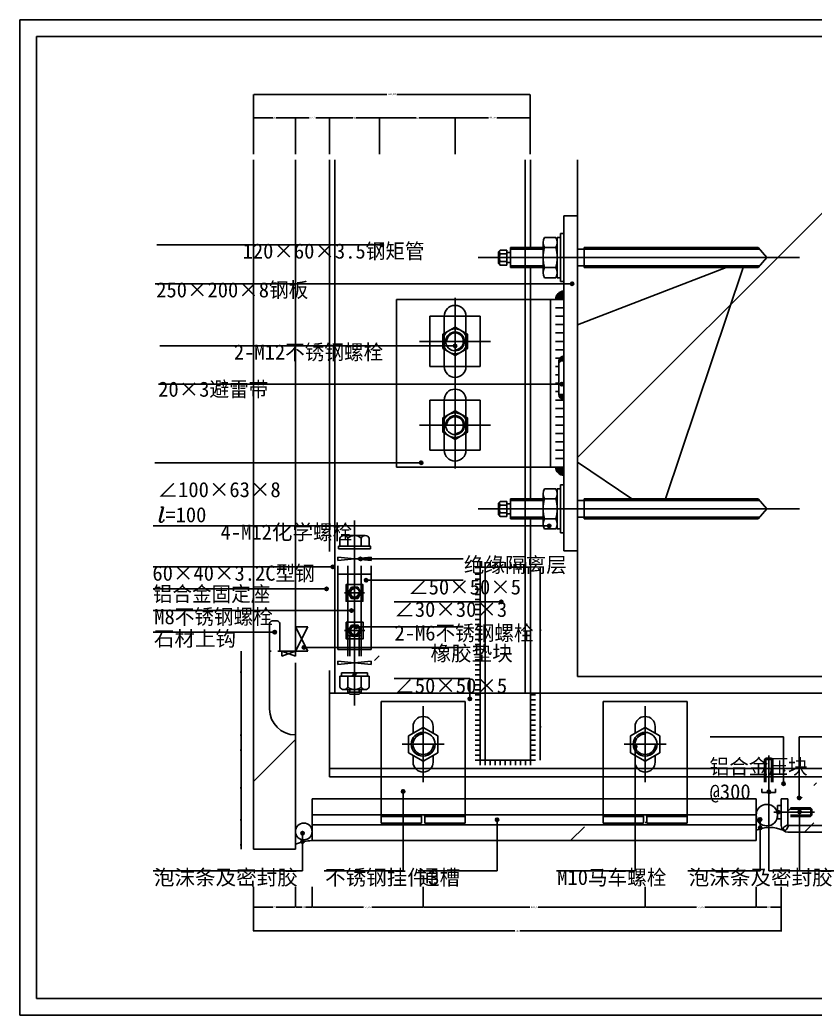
# Model space of a CAD drawing. Header units: metres. Extents: x 0 to 840, y 0 to 594.
# Drawn here: x 0 to 475, y 0 to 594 of the extents above; entities that cross this region are included whole.
import ezdxf

# ---------------------------------------------------------------- set-up
doc = ezdxf.new("R2010")
doc.units = ezdxf.units.M
for name, color, linetype in [('ASHADE', 1, 'Continuous'), ('图层1', 8, 'Continuous'), ('图框', 5, 'Continuous'), ('外形', 3, 'Continuous'), ('文字标注1', 4, 'Continuous'), ('轴线', 6, 'Continuous')]:
    doc.layers.add(name, color=color, linetype=linetype)
doc.dimstyles.get("Standard").update_dxf_attribs({"dimtxt": 2.5, "dimasz": 2.5, "dimexe": 1.25, "dimexo": 0.625, "dimtad": 1, "dimcen": 2.5, "dimazin": 3, "dimtfac": 1, "dimtmove": 0, "dimatfit": 3})

# ---------------------------------------------------------------- blocks, each defined once
blk = doc.blocks.new('_CLOSEDFILLED')
at = {"color": 0, "linetype": 'BYBLOCK'}
blk.add_solid([(-1, 0.2), (0, 0), (-1, -0.2)], dxfattribs=at)
blk = doc.blocks.new('*D7')
for p, q in [((279.67, 535.55), (259.48, 535.55)), ((259.73, 513.92), (259.73, 535.55)), ((304.86, 535.55), (284.67, 535.55)), ((304.61, 513.92), (304.61, 535.55))]:
    blk.add_line(p, q)
at = {"layer": 'Defpoints'}
for p in [(304.61, 535.55), (259.73, 513.92), (304.61, 513.92)]:
    blk.add_point(p, dxfattribs=at)
at = {"xscale": 0.25, "yscale": 0.25}
blk.add_blockref('_CLOSEDFILLED', (259.73, 535.55), dxfattribs=at)
at = {"xscale": 0.25, "yscale": 0.25, "rotation": 180}
blk.add_blockref('_CLOSEDFILLED', (304.61, 535.55), dxfattribs=at)
at = {"insert": (282.17, 535.55), "char_height": 1, "attachment_point": 5}
blk.add_mtext('44,88', dxfattribs=at)
blk = doc.blocks.new('*D8')
for p, q in [((139.43, 513.92), (139.43, 549.55)), ((139.68, 549.55), (219.02, 549.55)), ((225.02, 549.55), (304.36, 549.55)), ((304.61, 513.92), (304.61, 549.55))]:
    blk.add_line(p, q)
at = {"layer": 'Defpoints'}
for p in [(139.43, 549.55), (139.43, 513.92), (304.61, 513.92)]:
    blk.add_point(p, dxfattribs=at)
at = {"xscale": 0.25, "yscale": 0.25, "rotation": 180}
blk.add_blockref('_CLOSEDFILLED', (139.43, 549.55), dxfattribs=at)
at = {"xscale": 0.25, "yscale": 0.25}
blk.add_blockref('_CLOSEDFILLED', (304.61, 549.55), dxfattribs=at)
at = {"insert": (222.02, 549.55), "char_height": 1, "attachment_point": 5}
blk.add_mtext('165,18', dxfattribs=at)
blk = doc.blocks.new('*D9')
for p, q in [((150.93, 535.55), (139.18, 535.55)), ((139.43, 513.92), (139.43, 535.55)), ((164.68, 535.55), (152.93, 535.55)), ((164.43, 513.92), (164.43, 535.55))]:
    blk.add_line(p, q)
at = {"layer": 'Defpoints'}
for p in [(164.43, 535.55), (139.43, 513.92), (164.43, 513.92)]:
    blk.add_point(p, dxfattribs=at)
at = {"xscale": 0.25, "yscale": 0.25}
blk.add_blockref('_CLOSEDFILLED', (139.43, 535.55), dxfattribs=at)
at = {"xscale": 0.25, "yscale": 0.25, "rotation": 180}
blk.add_blockref('_CLOSEDFILLED', (164.43, 535.55), dxfattribs=at)
at = {"insert": (151.93, 535.55), "char_height": 1, "attachment_point": 5}
blk.add_mtext('25', dxfattribs=at)
blk = doc.blocks.new('*D10')
for p, q in [((198.73, 535.55), (184.48, 535.55)), ((184.73, 513.92), (184.73, 535.55)), ((214.98, 535.55), (200.73, 535.55)), ((214.73, 513.92), (214.73, 535.55))]:
    blk.add_line(p, q)
at = {"layer": 'Defpoints'}
for p in [(214.73, 535.55), (184.73, 513.92), (214.73, 513.92)]:
    blk.add_point(p, dxfattribs=at)
at = {"xscale": 0.25, "yscale": 0.25}
blk.add_blockref('_CLOSEDFILLED', (184.73, 535.55), dxfattribs=at)
at = {"xscale": 0.25, "yscale": 0.25, "rotation": 180}
blk.add_blockref('_CLOSEDFILLED', (214.73, 535.55), dxfattribs=at)
at = {"insert": (199.73, 535.55), "char_height": 1, "attachment_point": 5}
blk.add_mtext('30', dxfattribs=at)
blk = doc.blocks.new('*D11')
for p, q in [((172.58, 535.55), (164.18, 535.55)), ((164.43, 513.92), (164.43, 535.55)), ((184.98, 535.55), (176.58, 535.55)), ((184.73, 513.92), (184.73, 535.55))]:
    blk.add_line(p, q)
at = {"layer": 'Defpoints'}
for p in [(184.73, 535.55), (164.43, 513.92), (184.73, 513.92)]:
    blk.add_point(p, dxfattribs=at)
at = {"xscale": 0.25, "yscale": 0.25}
blk.add_blockref('_CLOSEDFILLED', (164.43, 535.55), dxfattribs=at)
at = {"xscale": 0.25, "yscale": 0.25, "rotation": 180}
blk.add_blockref('_CLOSEDFILLED', (184.73, 535.55), dxfattribs=at)
at = {"insert": (174.58, 535.55), "char_height": 1, "attachment_point": 5}
blk.add_mtext('20,3', dxfattribs=at)
blk = doc.blocks.new('*D12')
for p, q in [((236.23, 535.55), (214.48, 535.55)), ((214.73, 513.92), (214.73, 535.55)), ((259.98, 535.55), (238.23, 535.55)), ((259.73, 513.92), (259.73, 535.55))]:
    blk.add_line(p, q)
at = {"layer": 'Defpoints'}
for p in [(259.73, 535.55), (214.73, 513.92), (259.73, 513.92)]:
    blk.add_point(p, dxfattribs=at)
at = {"xscale": 0.25, "yscale": 0.25}
blk.add_blockref('_CLOSEDFILLED', (214.73, 535.55), dxfattribs=at)
at = {"xscale": 0.25, "yscale": 0.25, "rotation": 180}
blk.add_blockref('_CLOSEDFILLED', (259.73, 535.55), dxfattribs=at)
at = {"insert": (237.23, 535.55), "char_height": 1, "attachment_point": 5}
blk.add_mtext('45', dxfattribs=at)
blk = doc.blocks.new('*D18')
for p, q in [((131.97, 217.25), (131.97, 204.69)), ((131.72, 204.69), (131.47, 204.69)), ((131.97, 192.13), (131.97, 204.69)), ((131.97, 204.69), (131.97, 204.69)), ((132.22, 204.69), (132.47, 204.69))]:
    blk.add_line(p, q)
at = {"layer": 'Defpoints'}
for p in [(131.97, 217.25), (131.97, 204.69), (131.97, 192.13)]:
    blk.add_point(p, dxfattribs=at)
at = {"xscale": 0.25, "yscale": 0.25}
blk.add_blockref('_CLOSEDFILLED', (131.97, 204.69), dxfattribs=at)
at = {"xscale": 0.25, "yscale": 0.25, "rotation": 180}
blk.add_blockref('_CLOSEDFILLED', (131.97, 204.69), dxfattribs=at)
at = {"insert": (131.97, 205.815), "char_height": 1, "attachment_point": 5}
blk.add_mtext('0', dxfattribs=at)
blk = doc.blocks.new('*D19')
for p, q in [((131.97, 192.13), (131.97, 167.13)), ((131.72, 167.13), (131.47, 167.13)), ((131.97, 142.13), (131.97, 167.13)), ((131.97, 167.13), (131.97, 167.13)), ((132.22, 167.13), (132.47, 167.13))]:
    blk.add_line(p, q)
at = {"layer": 'Defpoints'}
for p in [(131.97, 192.13), (131.97, 167.13), (131.97, 142.13)]:
    blk.add_point(p, dxfattribs=at)
at = {"xscale": 0.25, "yscale": 0.25}
blk.add_blockref('_CLOSEDFILLED', (131.97, 167.13), dxfattribs=at)
at = {"xscale": 0.25, "yscale": 0.25, "rotation": 180}
blk.add_blockref('_CLOSEDFILLED', (131.97, 167.13), dxfattribs=at)
at = {"insert": (131.97, 168.255), "char_height": 1, "attachment_point": 5}
blk.add_mtext('0', dxfattribs=at)
blk = doc.blocks.new('*D20')
for p, q in [((131.97, 142.13), (131.97, 135.63)), ((131.72, 135.63), (131.47, 135.63)), ((131.97, 129.13), (131.97, 135.63)), ((131.97, 135.63), (131.97, 135.63)), ((132.22, 135.63), (132.47, 135.63))]:
    blk.add_line(p, q)
at = {"layer": 'Defpoints'}
for p in [(131.97, 142.13), (131.97, 135.63), (131.97, 129.13)]:
    blk.add_point(p, dxfattribs=at)
at = {"xscale": 0.25, "yscale": 0.25}
blk.add_blockref('_CLOSEDFILLED', (131.97, 135.63), dxfattribs=at)
at = {"xscale": 0.25, "yscale": 0.25, "rotation": 180}
blk.add_blockref('_CLOSEDFILLED', (131.97, 135.63), dxfattribs=at)
at = {"insert": (131.97, 136.755), "char_height": 1, "attachment_point": 5}
blk.add_mtext('0', dxfattribs=at)
blk = doc.blocks.new('*D21')
for p, q in [((131.97, 129.13), (131.97, 116.63)), ((131.72, 116.63), (131.47, 116.63)), ((131.97, 104.13), (131.97, 116.63)), ((131.97, 116.63), (131.97, 116.63)), ((132.22, 116.63), (132.47, 116.63))]:
    blk.add_line(p, q)
at = {"layer": 'Defpoints'}
for p in [(131.97, 129.13), (131.97, 116.63), (131.97, 104.13)]:
    blk.add_point(p, dxfattribs=at)
at = {"xscale": 0.25, "yscale": 0.25}
blk.add_blockref('_CLOSEDFILLED', (131.97, 116.63), dxfattribs=at)
at = {"xscale": 0.25, "yscale": 0.25, "rotation": 180}
blk.add_blockref('_CLOSEDFILLED', (131.97, 116.63), dxfattribs=at)
at = {"insert": (131.97, 117.755), "char_height": 1, "attachment_point": 5}
blk.add_mtext('0', dxfattribs=at)
blk = doc.blocks.new('*D22')
for p, q in [((131.72, 101.63), (131.47, 101.63)), ((131.97, 104.13), (131.97, 101.63)), ((131.97, 99.13), (131.97, 101.63)), ((131.97, 101.63), (131.97, 101.63)), ((132.22, 101.63), (132.47, 101.63))]:
    blk.add_line(p, q)
at = {"layer": 'Defpoints'}
for p in [(131.97, 104.13), (131.97, 101.63), (131.97, 99.13)]:
    blk.add_point(p, dxfattribs=at)
at = {"xscale": 0.25, "yscale": 0.25}
blk.add_blockref('_CLOSEDFILLED', (131.97, 101.63), dxfattribs=at)
at = {"xscale": 0.25, "yscale": 0.25, "rotation": 180}
blk.add_blockref('_CLOSEDFILLED', (131.97, 101.63), dxfattribs=at)
at = {"insert": (131.97, 102.755), "char_height": 1, "attachment_point": 5}
blk.add_mtext('0', dxfattribs=at)
blk = doc.blocks.new('*D23')
for p, q in [((131.97, 217.25), (131.97, 158.19)), ((131.72, 158.19), (131.47, 158.19)), ((131.97, 99.13), (131.97, 158.19)), ((131.97, 158.19), (131.97, 158.19)), ((132.22, 158.19), (132.47, 158.19))]:
    blk.add_line(p, q)
at = {"layer": 'Defpoints'}
for p in [(131.97, 217.25), (131.97, 158.19), (131.97, 99.13)]:
    blk.add_point(p, dxfattribs=at)
at = {"xscale": 0.25, "yscale": 0.25}
blk.add_blockref('_CLOSEDFILLED', (131.97, 158.19), dxfattribs=at)
at = {"xscale": 0.25, "yscale": 0.25, "rotation": 180}
blk.add_blockref('_CLOSEDFILLED', (131.97, 158.19), dxfattribs=at)
at = {"insert": (131.97, 159.315), "char_height": 1, "attachment_point": 5}
blk.add_mtext('0', dxfattribs=at)
blk = doc.blocks.new('*D24')
for p, q in [((139.43, 76.58), (139.43, 64.36)), ((164.43, 76.58), (164.43, 64.36)), ((139.68, 64.36), (150.93, 64.36)), ((152.93, 64.36), (164.18, 64.36))]:
    blk.add_line(p, q)
at = {"layer": 'Defpoints'}
for p in [(139.43, 76.58), (164.43, 76.58), (139.43, 64.36)]:
    blk.add_point(p, dxfattribs=at)
at = {"xscale": 0.25, "yscale": 0.25, "rotation": 180}
blk.add_blockref('_CLOSEDFILLED', (139.43, 64.36), dxfattribs=at)
at = {"xscale": 0.25, "yscale": 0.25}
blk.add_blockref('_CLOSEDFILLED', (164.43, 64.36), dxfattribs=at)
at = {"insert": (151.93, 64.36), "char_height": 1, "attachment_point": 5}
blk.add_mtext('25', dxfattribs=at)
blk = doc.blocks.new('*D25')
for p, q in [((164.43, 76.58), (164.43, 64.36)), ((174.43, 76.58), (174.43, 64.36)), ((164.68, 64.36), (168.43, 64.36)), ((170.43, 64.36), (174.18, 64.36))]:
    blk.add_line(p, q)
at = {"layer": 'Defpoints'}
for p in [(164.43, 76.58), (174.43, 76.58), (164.43, 64.36)]:
    blk.add_point(p, dxfattribs=at)
at = {"xscale": 0.25, "yscale": 0.25, "rotation": 180}
blk.add_blockref('_CLOSEDFILLED', (164.43, 64.36), dxfattribs=at)
at = {"xscale": 0.25, "yscale": 0.25}
blk.add_blockref('_CLOSEDFILLED', (174.43, 64.36), dxfattribs=at)
at = {"insert": (169.43, 64.36), "char_height": 1, "attachment_point": 5}
blk.add_mtext('10', dxfattribs=at)
blk = doc.blocks.new('*D26')
for p, q in [((174.43, 76.58), (174.43, 64.36)), ((240.68, 76.58), (240.68, 64.36)), ((174.68, 64.36), (205.055, 64.36)), ((210.055, 64.36), (240.43, 64.36))]:
    blk.add_line(p, q)
at = {"layer": 'Defpoints'}
for p in [(174.43, 76.58), (240.68, 76.58), (174.43, 64.36)]:
    blk.add_point(p, dxfattribs=at)
at = {"xscale": 0.25, "yscale": 0.25, "rotation": 180}
blk.add_blockref('_CLOSEDFILLED', (174.43, 64.36), dxfattribs=at)
at = {"xscale": 0.25, "yscale": 0.25}
blk.add_blockref('_CLOSEDFILLED', (240.68, 64.36), dxfattribs=at)
at = {"insert": (207.555, 64.36), "char_height": 1, "attachment_point": 5}
blk.add_mtext('66,25', dxfattribs=at)
blk = doc.blocks.new('*D27')
for p, q in [((240.68, 76.58), (240.68, 64.36)), ((373.18, 76.58), (373.18, 64.36)), ((240.93, 64.36), (304.43, 64.36)), ((309.43, 64.36), (372.93, 64.36))]:
    blk.add_line(p, q)
at = {"layer": 'Defpoints'}
for p in [(240.68, 76.58), (373.18, 76.58), (240.68, 64.36)]:
    blk.add_point(p, dxfattribs=at)
at = {"xscale": 0.25, "yscale": 0.25, "rotation": 180}
blk.add_blockref('_CLOSEDFILLED', (240.68, 64.36), dxfattribs=at)
at = {"xscale": 0.25, "yscale": 0.25}
blk.add_blockref('_CLOSEDFILLED', (373.18, 64.36), dxfattribs=at)
at = {"insert": (306.93, 64.36), "char_height": 1, "attachment_point": 5}
blk.add_mtext('132,5', dxfattribs=at)
blk = doc.blocks.new('*D28')
for p, q in [((373.18, 76.58), (373.18, 64.36)), ((439.43, 76.58), (439.43, 64.36)), ((373.43, 64.36), (403.805, 64.36)), ((408.805, 64.36), (439.18, 64.36))]:
    blk.add_line(p, q)
at = {"layer": 'Defpoints'}
for p in [(373.18, 76.58), (439.43, 76.58), (373.18, 64.36)]:
    blk.add_point(p, dxfattribs=at)
at = {"xscale": 0.25, "yscale": 0.25, "rotation": 180}
blk.add_blockref('_CLOSEDFILLED', (373.18, 64.36), dxfattribs=at)
at = {"xscale": 0.25, "yscale": 0.25}
blk.add_blockref('_CLOSEDFILLED', (439.43, 64.36), dxfattribs=at)
at = {"insert": (406.305, 64.36), "char_height": 1, "attachment_point": 5}
blk.add_mtext('66,25', dxfattribs=at)
blk = doc.blocks.new('*D29')
for p, q in [((439.43, 76.58), (439.43, 64.36)), ((454.43, 76.58), (454.43, 64.36)), ((439.68, 64.36), (445.93, 64.36)), ((447.93, 64.36), (454.18, 64.36))]:
    blk.add_line(p, q)
at = {"layer": 'Defpoints'}
for p in [(439.43, 76.58), (454.43, 76.58), (439.43, 64.36)]:
    blk.add_point(p, dxfattribs=at)
at = {"xscale": 0.25, "yscale": 0.25, "rotation": 180}
blk.add_blockref('_CLOSEDFILLED', (439.43, 64.36), dxfattribs=at)
at = {"xscale": 0.25, "yscale": 0.25}
blk.add_blockref('_CLOSEDFILLED', (454.43, 64.36), dxfattribs=at)
at = {"insert": (446.93, 64.36), "char_height": 1, "attachment_point": 5}
blk.add_mtext('15', dxfattribs=at)
blk = doc.blocks.new('*D30')
for p, q in [((139.43, 76.58), (139.43, 50.36)), ((454.43, 76.58), (454.43, 50.36)), ((295.43, 50.36), (139.18, 50.36)), ((454.68, 50.36), (298.43, 50.36))]:
    blk.add_line(p, q)
at = {"layer": 'Defpoints'}
for p in [(139.43, 76.58), (454.43, 76.58), (454.43, 50.36)]:
    blk.add_point(p, dxfattribs=at)
at = {"xscale": 0.25, "yscale": 0.25}
blk.add_blockref('_CLOSEDFILLED', (139.43, 50.36), dxfattribs=at)
at = {"xscale": 0.25, "yscale": 0.25, "rotation": 180}
blk.add_blockref('_CLOSEDFILLED', (454.43, 50.36), dxfattribs=at)
at = {"insert": (296.93, 50.36), "char_height": 1, "attachment_point": 5}
blk.add_mtext('315', dxfattribs=at)
blk = doc.blocks.new('*D31')
for p, q in [((310.59, 267.32), (310.59, 229.72)), ((310.34, 229.72), (310.09, 229.72)), ((310.59, 192.13), (310.59, 229.72)), ((310.59, 229.72), (310.59, 229.72)), ((310.84, 229.72), (311.09, 229.72))]:
    blk.add_line(p, q)
at = {"layer": 'Defpoints'}
for p in [(310.59, 267.32), (310.59, 229.72), (310.59, 192.13)]:
    blk.add_point(p, dxfattribs=at)
at = {"xscale": 0.25, "yscale": 0.25}
blk.add_blockref('_CLOSEDFILLED', (310.59, 229.72), dxfattribs=at)
at = {"xscale": 0.25, "yscale": 0.25, "rotation": 180}
blk.add_blockref('_CLOSEDFILLED', (310.59, 229.72), dxfattribs=at)
at = {"insert": (310.59, 230.845), "char_height": 1, "attachment_point": 5}
blk.add_mtext('0', dxfattribs=at)
blk = doc.blocks.new('*D32')
for p, q in [((310.59, 192.13), (310.59, 172.13)), ((310.34, 172.13), (310.09, 172.13)), ((310.59, 152.13), (310.59, 172.13)), ((310.59, 172.13), (310.59, 172.13)), ((310.84, 172.13), (311.09, 172.13))]:
    blk.add_line(p, q)
at = {"layer": 'Defpoints'}
for p in [(310.59, 192.13), (310.59, 172.13), (310.59, 152.13)]:
    blk.add_point(p, dxfattribs=at)
at = {"xscale": 0.25, "yscale": 0.25}
blk.add_blockref('_CLOSEDFILLED', (310.59, 172.13), dxfattribs=at)
at = {"xscale": 0.25, "yscale": 0.25, "rotation": 180}
blk.add_blockref('_CLOSEDFILLED', (310.59, 172.13), dxfattribs=at)
at = {"insert": (310.59, 173.255), "char_height": 1, "attachment_point": 5}
blk.add_mtext('0', dxfattribs=at)

msp = doc.modelspace()

# ---------------------------------------------------------------- hatches: boundary and pattern name
at = {"layer": 'ASHADE'}
h = msp.add_hatch(dxfattribs=at)
h.set_pattern_fill('SOLID')
h.paths.add_polyline_path([(214.93, 459.69, 1), (216.93, 459.69, 1)])
h = msp.add_hatch(dxfattribs=at)
h.set_pattern_fill('SOLID')
h.paths.add_polyline_path([(328.58, 436.54, 1), (330.58, 436.54, 1)])
h = msp.add_hatch(dxfattribs=at)
h.set_pattern_fill('SOLID')
h.paths.add_polyline_path([(258.71, 399.38, 1), (260.71, 399.38, 1)])
h = msp.add_hatch(dxfattribs=at)
h.set_pattern_fill('SOLID')
h.paths.add_polyline_path([(322.5, 376.58, 1), (324.5, 376.58, 1)])
h = msp.add_hatch(dxfattribs=at)
h.set_pattern_fill('SOLID')
h.paths.add_polyline_path([(238.52, 329.67, 1), (240.52, 329.67, 1)])
h = msp.add_hatch(dxfattribs=at)
h.set_pattern_fill('SOLID')
h.paths.add_polyline_path([(314.97, 291.95, 1), (316.97, 291.95, 1)])
h = msp.add_hatch(dxfattribs=at)
h.set_pattern_fill('SOLID')
h.paths.add_polyline_path([(202.28, 272.24, 1), (204.28, 272.24, 1)])
h = msp.add_hatch(dxfattribs=at)
h.set_pattern_fill('SOLID')
h.paths.add_polyline_path([(185.7, 267.47, 1), (187.7, 267.47, 1)])
h = msp.add_hatch(dxfattribs=at)
h.set_pattern_fill('SOLID')
h.paths.add_polyline_path([(205.58, 259.56, 1), (207.58, 259.56, 1)])
h = msp.add_hatch(dxfattribs=at)
h.set_pattern_fill('SOLID')
h.paths.add_polyline_path([(182.06, 254.36, 1), (184.06, 254.36, 1)])
h = msp.add_hatch(dxfattribs=at)
h.set_pattern_fill('SOLID')
h.paths.add_polyline_path([(286.34, 246.58, 1), (288.34, 246.58, 1)])
h = msp.add_hatch(dxfattribs=at)
h.set_pattern_fill('SOLID')
h.paths.add_polyline_path([(196.88, 241.46, 1), (198.88, 241.46, 1)])
h = msp.add_hatch(dxfattribs=at)
h.set_pattern_fill('SOLID')
h.paths.add_polyline_path([(199.85, 231.82, 1), (201.85, 231.82, 1)])
h = msp.add_hatch(dxfattribs=at)
h.set_pattern_fill('SOLID')
h.paths.add_polyline_path([(151.06, 228.56, 1), (153.06, 228.56, 1)])
h = msp.add_hatch(dxfattribs=at)
h.set_pattern_fill('SOLID')
h.paths.add_polyline_path([(168.49, 219.47, 1), (170.49, 219.47, 1)])
h = msp.add_hatch(dxfattribs=at)
h.set_pattern_fill('SOLID')
h.paths.add_polyline_path([(267.54, 188.74, 1), (269.54, 188.74, 1)])
h = msp.add_hatch(dxfattribs=at)
h.set_pattern_fill('SOLID')
h.paths.add_polyline_path([(366.3, 160.4, 1), (368.3, 160.4, 1)])
h = msp.add_hatch(dxfattribs=at)
h.set_pattern_fill('SOLID')
h.paths.add_polyline_path([(456.82, 138.13, -1), (454.82, 138.13, -1)])
h = msp.add_hatch(dxfattribs=at)
h.set_pattern_fill('SOLID')
h.paths.add_polyline_path([(227.73, 133.51, 1), (229.73, 133.51, 1)])
h = msp.add_hatch(dxfattribs=at)
h.set_pattern_fill('SOLID')
h.paths.add_polyline_path([(448.09, 133.27, -1), (446.09, 133.27, -1)])
h = msp.add_hatch(dxfattribs=at)
h.set_pattern_fill('SOLID')
h.paths.add_polyline_path([(464.04, 129.63, 1), (466.04, 129.63, 1)])
h = msp.add_hatch(dxfattribs=at)
h.set_pattern_fill('SOLID')
h.paths.add_polyline_path([(464.4, 121.24, 1), (466.4, 121.24, 1)])
h = msp.add_hatch(dxfattribs=at)
h.set_pattern_fill('SOLID')
h.paths.add_polyline_path([(283.77, 116.57, 1), (285.77, 116.57, 1)])
h = msp.add_hatch(dxfattribs=at)
h.set_pattern_fill('SOLID')
h.paths.add_polyline_path([(440.79, 116.76, 1), (442.79, 116.76, 1)])
h = msp.add_hatch(dxfattribs=at)
h.set_pattern_fill('SOLID')
h.paths.add_polyline_path([(167.72, 108.56, 1), (169.72, 108.56, 1)])
h = msp.add_hatch(dxfattribs=at)
h.set_pattern_fill('SOLID')
h.paths.add_polyline_path([(440.79, 111.78, 1), (442.79, 111.78, 1)])
h = msp.add_hatch(dxfattribs=at)
h.set_pattern_fill('SOLID')
h.paths.add_polyline_path([(167.72, 103.58, 1), (169.72, 103.58, 1)])
at = {"layer": '图层1'}
h = msp.add_hatch(dxfattribs=at)
h.set_pattern_fill('ANSI33', scale=50)
h.paths.add_polyline_path([(139.43, 99.13), (164.43, 99.13), (164.43, 167.25, -0.41), (149.05, 182.64), (149.05, 233.75, -0.41), (150.55, 235.25), (153.55, 235.25, -0.41), (155.05, 233.75), (155.05, 217.25), (164.43, 217.25), (164.43, 510.46), (139.43, 510.46)])
h = msp.add_hatch(dxfattribs=at)
h.set_pattern_fill('AR-CONC', scale=10)
h.paths.add_polyline_path([(582.73, 510.46), (332.73, 510.46), (332.73, 457.13), (336.73, 457.13), (336.73, 458.13), (440.73, 458.13), (445.73, 452.13), (440.73, 446.13), (336.73, 446.13), (336.73, 447.13), (332.73, 447.13), (332.73, 307.13), (336.73, 307.13), (336.73, 308.13), (440.73, 308.13), (445.73, 302.13), (440.73, 296.13), (336.73, 296.13), (336.73, 297.13), (332.73, 297.13), (332.73, 202.13), (659.89, 202.13), (659.89, 352.13), (582.73, 352.13)])
h = msp.add_hatch(dxfattribs=at)
h.set_pattern_fill('ANSI31', scale=200)
h.paths.add_polyline_path([(440.73, 446.13), (336.73, 446.13), (336.73, 447.13), (332.73, 447.13), (332.73, 307.13), (336.73, 307.13), (336.73, 308.13), (440.73, 308.13), (445.73, 302.13), (440.73, 296.13), (336.73, 296.13), (336.73, 297.13), (332.73, 297.13), (332.73, 202.13), (659.89, 202.13), (659.89, 352.13), (582.73, 352.13), (582.73, 510.46), (332.73, 510.46), (332.73, 457.13), (336.73, 457.13), (336.73, 458.13), (440.73, 458.13), (445.73, 452.13)])
h = msp.add_hatch(dxfattribs=at)
h.set_pattern_fill('SOLID')
h.paths.add_polyline_path([(324.73, 432.13, 0.41), (319.73, 427.13), (324.73, 427.13)])
h = msp.add_hatch(dxfattribs=at)
h.set_pattern_fill('SOLID')
h.paths.add_polyline_path([(324.73, 393.42, 0.41), (321.73, 390.42), (324.73, 390.42)])
h = msp.add_hatch(dxfattribs=at)
h.set_pattern_fill('ANSI31,_O', scale=5)
h.set_pattern_definition([(45, (0, 0), (-11.2253, 11.2253), [])])
h.paths.add_polyline_path([(321.73, 370.42), (324.73, 370.42), (324.73, 390.42), (321.73, 390.42)])
h = msp.add_hatch(dxfattribs=at)
h.set_pattern_fill('SOLID')
h.paths.add_polyline_path([(324.73, 367.42, -0.41), (321.73, 370.42), (324.73, 370.42)])
h = msp.add_hatch(dxfattribs=at)
h.set_pattern_fill('SOLID')
h.paths.add_polyline_path([(324.73, 322.13, -0.41), (319.73, 327.13), (324.73, 327.13)])
h = msp.add_hatch(dxfattribs=at)
h.set_pattern_fill('ANSI31', scale=20)
h.paths.add_polyline_path([(209.73, 268.25, -0.41), (211.73, 266.25), (211.73, 261.25), (214.73, 261.25), (214.73, 266.25, 0.41), (209.73, 271.25), (199.73, 271.25), (199.73, 268.25)])
h.paths.add_polyline_path([(189.73, 271.25, 0.41), (184.73, 266.25), (184.73, 216.25, 0.41), (189.73, 211.25), (199.73, 211.25), (199.73, 214.25), (189.73, 214.25, -0.41), (187.73, 216.25), (187.73, 266.25, -0.41), (189.73, 268.25), (199.73, 268.25), (199.73, 271.25)])
h.paths.add_polyline_path([(209.73, 211.25, 0.41), (214.73, 216.25), (214.73, 221.25), (211.73, 221.25), (211.73, 216.25, -0.41), (209.73, 214.25), (199.73, 214.25), (199.73, 211.25)])
h = msp.add_hatch(dxfattribs=at)
h.set_pattern_fill('AR-SAND')
h.paths.add_polyline_path([(150.55, 235.25, 0.41), (149.05, 233.75), (149.05, 217.25), (149.93, 217.25), (149.93, 228.93, -0.6), (151.18, 231.25), (152.68, 231.25, -0.6), (153.93, 228.93), (153.93, 217.25), (155.05, 217.25), (155.05, 233.75, 0.41), (153.55, 235.25)])
h = msp.add_hatch(dxfattribs=at)
h.set_pattern_fill('ANSI31', scale=5)
h.paths.add_polyline_path([(475.43, 141.63, 0.41), (474.93, 142.13), (460.93, 142.13, 0.41), (460.43, 141.63), (460.43, 141.03, 0.41), (460.93, 140.53), (473.33, 140.53, -0.41), (473.83, 140.03), (473.83, 130.63, -0.41), (473.33, 130.13), (458.93, 130.13, 0.41), (458.43, 129.63), (458.43, 121.13), (460.03, 121.13), (460.03, 128.03, -0.41), (460.53, 128.53), (474.93, 128.53, 0.41), (475.43, 129.03)])
h.paths.add_polyline_path([(460.18, 117.64, -0.2), (460.03, 118), (460.03, 121.13), (458.43, 121.13), (458.43, 117.13), (462.43, 113.13), (474.93, 113.13, 0.41), (475.43, 113.63), (475.43, 114.23, 0.41), (474.93, 114.73), (463.3, 114.73, -0.2), (462.95, 114.87)])
h = msp.add_hatch(dxfattribs=at)
h.set_pattern_fill('ANSI33', scale=50)
h.paths.add_polyline_path([(215.68, 119.63), (215.68, 129.13), (174.43, 129.13), (174.43, 119.63)])
h.paths.add_polyline_path([(348.18, 119.63), (348.18, 129.13), (265.68, 129.13), (265.68, 119.63)])
h.paths.add_polyline_path([(398.18, 129.13), (398.18, 119.63), (439.43, 119.63), (439.43, 129.13)])
h.paths.add_polyline_path([(439.43, 104.13), (439.43, 113.63), (174.43, 113.63), (174.43, 104.13)])
h = msp.add_hatch(dxfattribs=at)
h.set_pattern_fill('ANSI37', scale=30)
h.paths.add_polyline_path([(439.43, 119.35, 1), (452.2, 119.35, 1)])
h = msp.add_hatch(dxfattribs=at)
h.set_pattern_fill('ANSI31', scale=20)
h.paths.add_polyline_path([(458.78, 113.13), (457.69, 110.93, -1.39), (456.24, 112.39), (458.43, 113.48), (458.43, 121.13), (454.43, 121.13), (454.43, 113.13, 0.41), (458.43, 109.13), (659.89, 109.13), (659.89, 113.13)])
h.paths.add_polyline_path([(458.43, 129.13), (454.43, 129.13), (454.43, 121.13), (458.43, 121.13)])
h = msp.add_hatch(dxfattribs=at)
h.set_pattern_fill('AR-SAND')
h.paths.add_polyline_path([(439.43, 113.63), (439.43, 119.63), (398.18, 119.63), (398.18, 114.63), (374.18, 114.63), (374.18, 118.63, 1), (372.18, 118.63), (372.18, 114.63), (348.18, 114.63), (348.18, 119.63), (265.68, 119.63), (265.68, 114.63), (241.68, 114.63), (241.68, 118.63, 1), (239.68, 118.63), (239.68, 114.63), (215.68, 114.63), (215.68, 119.63), (174.43, 119.63), (174.43, 113.63)])
h = msp.add_hatch(dxfattribs=at)
h.set_pattern_fill('AR-SAND')
h.paths.add_polyline_path([(439.43, 119.35), (439.43, 110.3, -0.21), (455.6, 110.3, -0.2), (454.43, 113.13), (454.43, 117.13), (452.2, 117.13), (452.2, 119.35, -1)])
h = msp.add_hatch(dxfattribs=at)
h.set_pattern_fill('ANSI37', scale=20)
h.paths.add_polyline_path([(164.43, 109.63, 1), (174.43, 109.63, 1)])
h = msp.add_hatch(dxfattribs=at)
h.set_pattern_fill('AR-SAND', scale=0.5)
h.paths.add_polyline_path([(458.78, 113.13), (458.43, 113.48), (456.24, 112.39, 1.39), (457.69, 110.93)])
h = msp.add_hatch(dxfattribs=at)
h.set_pattern_fill('AR-SAND')
h.paths.add_polyline_path([(164.43, 109.63), (164.43, 101.99, -0.09), (174.43, 104.13), (174.43, 109.63, -1)])

# ---------------------------------------------------------------- linework, layer by layer
for p, q in [((313.19, 464.12), (319.87, 464.12)), ((320.73, 440.14), (320.73, 464.12)), ((320.73, 464.12), (322.73, 464.12)), ((322.73, 437.82), (322.73, 466.44)), ((322.73, 466.44), (324.73, 466.44)), ((324.73, 437.82), (324.73, 466.44)), ((292.73, 458.13), (312.33, 458.13)), ((292.73, 458.13), (292.73, 446.13)), ((312.33, 443.13), (312.33, 461.12)), ((313.19, 458.12), (319.87, 458.12)), ((336.73, 458.13), (440.73, 458.13)), ((336.73, 458.13), (336.73, 446.13)), ((440.73, 458.13), (445.73, 452.13)), ((286.73, 456.63), (285.73, 455.63)), ((285.73, 455.63), (285.73, 448.63)), ((286.73, 456.63), (290.73, 456.63)), ((286.73, 454.38), (290.73, 454.38)), ((290.73, 456.63), (290.73, 447.63)), ((292.73, 455.13), (290.73, 455.13)), ((292.73, 457.13), (312.33, 457.13)), ((332.73, 457.13), (441.56, 457.13)), ((445.73, 452.13), (440.73, 446.13)), ((285.73, 448.63), (286.73, 447.63)), ((286.73, 449.88), (290.73, 449.88)), ((286.73, 447.63), (290.73, 447.63)), ((292.73, 449.13), (290.73, 449.13)), ((292.73, 447.13), (312.33, 447.13)), ((292.73, 446.13), (312.33, 446.13)), ((313.19, 446.13), (319.87, 446.13)), ((332.73, 447.13), (441.56, 447.13)), ((336.73, 446.13), (440.73, 446.13)), ((313.19, 440.14), (319.87, 440.14)), ((320.73, 440.14), (322.73, 440.14)), ((322.73, 437.82), (324.73, 437.82)), ((322.73, 316.44), (322.73, 287.82)), ((322.73, 316.44), (324.73, 316.44)), ((324.73, 316.44), (324.73, 287.82)), ((312.33, 311.12), (312.33, 293.13)), ((313.19, 314.12), (319.87, 314.12)), ((320.73, 314.12), (320.73, 290.14)), ((320.73, 314.12), (322.73, 314.12)), ((285.73, 305.63), (286.73, 306.63)), ((285.73, 298.63), (285.73, 305.63)), ((286.73, 306.63), (290.73, 306.63)), ((286.73, 304.38), (290.73, 304.38)), ((290.73, 297.63), (290.73, 306.63)), ((292.73, 305.13), (290.73, 305.13)), ((292.73, 296.13), (292.73, 308.13)), ((292.73, 308.13), (312.33, 308.13)), ((292.73, 307.13), (312.33, 307.13)), ((313.19, 308.12), (319.87, 308.12)), ((332.73, 307.13), (441.56, 307.13)), ((336.73, 308.13), (440.73, 308.13)), ((336.73, 296.13), (336.73, 308.13)), ((445.73, 302.13), (440.73, 308.13)), ((286.73, 297.63), (285.73, 298.63)), ((286.73, 299.88), (290.73, 299.88)), ((286.73, 297.63), (290.73, 297.63)), ((292.73, 299.13), (290.73, 299.13)), ((292.73, 297.13), (312.33, 297.13)), ((332.73, 297.13), (441.56, 297.13)), ((440.73, 296.13), (445.73, 302.13)), ((292.73, 296.13), (312.33, 296.13)), ((313.19, 296.13), (319.87, 296.13)), ((336.73, 296.13), (440.73, 296.13)), ((206.13, 286.25), (193.33, 286.25)), ((313.19, 290.14), (319.87, 290.14)), ((320.73, 290.14), (322.73, 290.14)), ((322.73, 287.82), (324.73, 287.82)), ((190.13, 278.25), (190.13, 279.85)), ((190.93, 279.85), (190.93, 284.65)), ((208.53, 279.85), (208.53, 284.65)), ((189.73, 273.25), (209.73, 271.25)), ((209.73, 273.25), (189.73, 271.25)), ((189.73, 271.25), (189.73, 273.25)), ((190.13, 278.25), (209.33, 278.25)), ((209.73, 271.25), (209.73, 273.25)), ((189.73, 268.25), (189.73, 218.25)), ((195.71, 214.25), (195.71, 268.25)), ((203.71, 214.25), (203.71, 268.25)), ((209.73, 268.25), (209.73, 218.25)), ((274.73, 267.32), (274.73, 152.13)), ((274.73, 267.32), (304.73, 267.32)), ((277.73, 267.32), (277.73, 152.13)), ((189.73, 263.25), (195.71, 263.25)), ((203.71, 263.25), (209.73, 263.25)), ((164.43, 231.75), (171.93, 217.25)), ((164.43, 217.25), (171.93, 231.75)), ((171.93, 231.75), (164.43, 231.75)), ((195.71, 226.52), (203.71, 226.52)), ((196.91, 214.25), (196.91, 226.52)), ((202.51, 214.25), (202.51, 226.52)), ((149.93, 217.25), (149.05, 217.25)), ((155.05, 217.25), (153.93, 217.25)), ((156.43, 217.25), (164.43, 214.25)), ((164.43, 217.25), (156.43, 214.25)), ((156.43, 217.25), (156.43, 214.25)), ((164.43, 217.25), (171.93, 217.25)), ((164.43, 217.25), (164.43, 214.25)), ((189.73, 218.25), (195.71, 218.25)), ((203.71, 218.25), (209.73, 218.25)), ((209.73, 209.25), (189.73, 211.25)), ((189.73, 209.25), (209.73, 211.25)), ((189.73, 211.25), (189.73, 209.25)), ((209.73, 211.25), (209.73, 209.25)), ((208.51, 202.25), (190.91, 202.25)), ((190.91, 202.25), (190.91, 195.86)), ((207.43, 204.25), (191.99, 204.25)), ((191.99, 204.25), (191.99, 202.25)), ((207.43, 202.25), (191.99, 202.25)), ((195.71, 202.25), (195.71, 195.86)), ((199.73, 204.25), (198.31, 202.25)), ((201.14, 204.25), (199.72, 202.25)), ((203.71, 202.25), (203.71, 195.86)), ((207.43, 204.25), (207.43, 202.25)), ((208.51, 202.25), (208.51, 195.86)), ((206.11, 194.26), (193.31, 194.26)), ((195.71, 192.66), (195.71, 194.26)), ((203.71, 192.66), (195.71, 192.66)), ((195.71, 192.66), (196.91, 191.46)), ((196.91, 192.66), (196.91, 194.26)), ((202.51, 191.46), (196.91, 191.46)), ((202.51, 192.66), (202.51, 194.26)), ((202.51, 191.46), (203.71, 192.66)), ((203.71, 192.66), (203.71, 194.26)), ((304.73, 192.13), (304.73, 152.13)), ((246.68, 151.05), (246.68, 154.99)), ((304.73, 152.13), (274.73, 152.13)), ((444.43, 142.13), (444.43, 139.03)), ((445.18, 142.13), (445.18, 139.03)), ((448.68, 142.13), (448.68, 139.03)), ((449.43, 139.03), (449.43, 142.13)), ((442.93, 135.03), (442.93, 132.8)), ((442.93, 132.8), (446.18, 132.8)), ((446.18, 132.8), (446.18, 134.05)), ((446.18, 134.05), (447.68, 134.05)), ((447.68, 134.05), (447.68, 132.8)), ((447.68, 132.8), (450.93, 132.8)), ((450.93, 132.8), (450.93, 135.03)), ((454.43, 125.13), (452.2, 125.13)), ((452.2, 125.13), (452.2, 121.88)), ((458.43, 129.13), (454.43, 129.13)), ((458.43, 113.48), (458.43, 129.13)), ((215.68, 119.63), (174.43, 119.63)), ((348.18, 119.63), (265.68, 119.63)), ((439.43, 119.63), (398.18, 119.63)), ((452.2, 121.88), (453.45, 121.88)), ((453.45, 120.38), (452.2, 120.38)), ((452.2, 120.38), (452.2, 117.13)), ((453.45, 121.88), (453.45, 120.38)), ((471.84, 123.63), (460.03, 123.63)), ((471.99, 122.88), (460.03, 122.88)), ((471.99, 119.38), (460.03, 119.38)), ((472.74, 122.88), (471.84, 123.63)), ((471.84, 118.63), (472.74, 119.38)), ((471.99, 123.5), (471.99, 118.76)), ((472.74, 119.38), (472.74, 122.88)), ((439.43, 113.63), (174.43, 113.63)), ((452.2, 117.13), (454.43, 117.13)), ((458.43, 113.48), (456.24, 112.39)), ((458.78, 113.13), (457.69, 110.93)), ((659.89, 113.13), (458.78, 113.13)), ((460.03, 118.63), (471.84, 118.63))]:
    msp.add_line(p, q)
for points in [[(203.73, 279.85), (203.73, 284.65, 0.4), (195.73, 284.65), (195.73, 279.85)], [(190.91, 195.86, 0.67), (195.71, 195.86, 0.4), (203.71, 195.86, 0.67), (208.51, 195.86)]]:
    msp.add_lwpolyline(points, format="xyb")
for points in [[(209.33, 278.25), (209.33, 279.85), (190.13, 279.85)], [(195.71, 257), (194.73, 257), (194.73, 247), (195.71, 247)], [(203.71, 247), (204.73, 247), (204.73, 257), (203.71, 257)], [(195.77, 234.5), (194.79, 234.5), (194.79, 224.5), (195.77, 224.5)], [(203.77, 224.5), (204.79, 224.5), (204.79, 234.5), (203.77, 234.5)]]:
    msp.add_lwpolyline(points)
for centre, radius in [((259.73, 402.13), 7.39), ((259.73, 352.13), 7.39), ((445.82, 119.35), 6.39), ((169.43, 109.63), 5)]:
    msp.add_circle(centre, radius)
for centre, radius, start, end in [((317.96, 461.12), 5.63, 147.86, 212.14), ((315.09, 461.12), 5.63, 327.86, 32.14), ((333.57, 452.13), 21.24, 163.61, 196.39), ((313.19, 458.12), 0, 0, 64.27), ((299.49, 452.13), 21.24, 343.61, 16.39), ((287.74, 455.5), 1.52, 132.07, 227.93), ((291.54, 452.13), 5.31, 154.94, 205.06), ((287.74, 448.75), 1.52, 132.07, 227.93), ((317.96, 443.13), 5.63, 147.86, 212.14), ((315.09, 443.13), 5.63, 327.86, 32.14), ((324.73, 427.13), 5, 90, 180), ((259.73, 417.13), 6.5, 0, 180), ((324.73, 390.42), 3, 90, 180), ((259.73, 387.13), 6.5, 180, 0), ((259.73, 367.13), 6.5, 0, 180), ((324.73, 370.42), 3, 180, 270), ((259.73, 337.13), 6.5, 180, 0), ((324.73, 327.13), 5, 180, 270), ((317.96, 311.12), 5.63, 147.86, 212.14), ((315.09, 311.12), 5.63, 327.86, 32.14), ((287.74, 305.5), 1.52, 132.07, 227.93), ((291.54, 302.13), 5.31, 154.94, 205.06), ((333.57, 302.13), 21.24, 163.61, 196.39), ((299.49, 302.13), 21.24, 343.61, 16.39), ((287.74, 298.75), 1.52, 132.07, 227.93), ((317.96, 293.13), 5.63, 147.86, 212.14), ((313.19, 296.13), 0, 295.73, 0), ((315.09, 293.13), 5.63, 327.86, 32.14), ((193.33, 283.65), 2.6, 22.62, 157.38), ((206.13, 283.65), 2.6, 22.62, 157.38), ((447.52, 92.16), 19.86, 65.98, 114.02), ((456.72, 111.42), 1.08, 116.51, 333.49), ((175.35, 75.41), 28.73, 91.83, 112.33)]:
    msp.add_arc(centre, radius, start, end)
at = {"layer": 'ASHADE'}
for p, q in [((81.7, 459.69), (215.93, 459.69)), ((329.58, 436.54), (80.68, 436.54)), ((83.58, 399.38), (259.71, 399.38)), ((82.72, 376.58), (323.5, 376.58)), ((80.5, 329.67), (239.52, 329.67)), ((79.59, 291.95), (315.97, 291.95)), ((79.5, 267.47), (186.7, 267.47)), ((264.64, 272.24), (203.28, 272.24)), ((264.64, 259.56), (206.58, 259.56)), ((79.5, 254.36), (183.06, 254.36)), ((223.33, 246.58), (287.34, 246.58)), ((79.5, 241.46), (197.88, 241.46)), ((264.64, 231.82), (200.85, 231.82)), ((79.5, 228.56), (152.06, 228.56)), ((169.49, 219.47), (264.85, 219.47)), ((223.33, 200.98), (268.54, 200.98)), ((268.54, 188.74), (268.54, 200.98)), ((367.3, 160.4), (367.3, 86.03)), ((411.9, 166.06), (455.82, 166.06)), ((455.82, 138.13), (455.82, 166.06)), ((495.62, 166.06), (465.04, 166.06)), ((465.04, 129.63), (465.04, 166.06)), ((228.73, 133.51), (228.73, 86.03)), ((447.09, 133.27), (447.09, 86.03)), ((465.4, 121.24), (465.4, 86.03)), ((284.77, 116.57), (284.77, 86.03)), ((441.79, 116.76), (441.79, 86.03)), ((168.72, 108.56), (168.72, 86.03)), ((79.5, 86.03), (168.72, 86.03)), ((181.67, 86.03), (228.73, 86.03)), ((237.72, 86.03), (284.77, 86.03)), ((320.24, 86.03), (367.3, 86.03)), ((398.74, 86.03), (441.79, 86.03)), ((505.78, 86.03), (447.09, 86.03))]:
    msp.add_line(p, q, dxfattribs=at)
for centre in [(215.93, 459.69), (329.58, 436.54), (259.71, 399.38), (323.5, 376.58), (239.52, 329.67), (315.97, 291.95), (203.28, 272.24), (186.7, 267.47), (206.58, 259.56), (183.06, 254.36), (287.34, 246.58), (197.88, 241.46), (200.85, 231.82), (152.06, 228.56), (169.49, 219.47), (268.54, 188.74), (367.3, 160.4), (455.82, 138.13), (228.73, 133.51), (447.09, 133.27), (465.04, 129.63), (465.4, 121.24), (284.77, 116.57), (441.79, 116.76), (168.72, 108.56), (441.79, 111.78), (168.72, 103.58)]:
    msp.add_circle(centre, 1, dxfattribs=at)
for centre, radius, start, end in [((259.73, 402.13), 5, 270, 180), ((259.73, 352.13), 5, 270, 180), ((240.68, 161.63), 6.1, 90, 0), ((373.18, 161.63), 6.1, 90, 0)]:
    msp.add_arc(centre, radius, start, end, dxfattribs=at)
at = {"layer": '图层1'}
for p, q in [((0, 594), (0, 0)), ((840, 594), (0, 594)), ((187.93, 510.46), (187.93, 192.13)), ((301.53, 510.46), (301.53, 192.13)), ((304.73, 427.13), (304.73, 327.13)), ((319.73, 422.13), (324.73, 422.13)), ((253.23, 417.13), (253.23, 387.13)), ((266.23, 417.13), (266.23, 387.13)), ((319.73, 417.13), (324.73, 417.13)), ((319.73, 412.13), (324.73, 412.13)), ((319.73, 407.13), (324.73, 407.13)), ((319.73, 402.13), (324.73, 402.13)), ((319.73, 397.13), (324.73, 397.13)), ((319.73, 392.13), (322.26, 392.13)), ((319.73, 387.13), (321.73, 387.13)), ((319.73, 382.13), (321.73, 382.13)), ((319.73, 377.13), (321.73, 377.13)), ((319.73, 372.13), (321.73, 372.13)), ((253.23, 367.13), (253.23, 337.13)), ((266.23, 367.13), (266.23, 337.13)), ((319.73, 367.13), (324.73, 367.13)), ((319.73, 362.13), (324.73, 362.13)), ((319.73, 357.13), (324.73, 357.13)), ((319.73, 352.13), (324.73, 352.13)), ((319.73, 347.13), (324.73, 347.13)), ((319.73, 342.13), (324.73, 342.13)), ((319.73, 337.13), (324.73, 337.13)), ((319.73, 332.13), (324.73, 332.13)), ((274.73, 267.32), (274.73, 270.32)), ((277.73, 267.32), (277.73, 270.32)), ((280.73, 267.32), (280.73, 270.32)), ((283.73, 267.32), (283.73, 270.32)), ((286.73, 267.32), (286.73, 270.32)), ((289.73, 267.32), (289.73, 270.32)), ((292.73, 267.32), (292.73, 270.32)), ((295.73, 267.32), (295.73, 270.32)), ((298.73, 267.32), (298.73, 270.32)), ((301.73, 267.32), (301.73, 270.32)), ((195.71, 263.25), (203.71, 263.25)), ((274.73, 267.13), (271.73, 267.13)), ((274.73, 263.13), (271.73, 263.13)), ((195.71, 257), (203.71, 257)), ((274.73, 260.13), (271.73, 260.13)), ((274.73, 257.13), (271.73, 257.13)), ((274.73, 254.13), (271.73, 254.13)), ((274.73, 251.13), (271.73, 251.13)), ((195.71, 247), (203.71, 247)), ((274.73, 248.13), (271.73, 248.13)), ((274.73, 245.13), (271.73, 245.13)), ((274.73, 242.13), (271.73, 242.13)), ((274.73, 239.13), (271.73, 239.13)), ((195.77, 234.5), (203.77, 234.5)), ((274.73, 236.13), (271.73, 236.13)), ((274.73, 233.13), (271.73, 233.13)), ((274.73, 230.13), (271.73, 230.13)), ((274.73, 227.13), (271.73, 227.13)), ((195.77, 224.5), (203.77, 224.5)), ((274.73, 224.13), (271.73, 224.13)), ((274.73, 221.13), (271.73, 221.13)), ((195.71, 218.25), (203.71, 218.25)), ((274.73, 218.13), (271.73, 218.13)), ((274.73, 215.13), (271.73, 215.13)), ((274.73, 212.13), (271.73, 212.13)), ((274.73, 209.13), (271.73, 209.13)), ((274.73, 206.13), (271.73, 206.13)), ((274.73, 203.13), (271.73, 203.13)), ((274.73, 200.13), (271.73, 200.13)), ((274.73, 197.13), (271.73, 197.13)), ((274.73, 194.13), (271.73, 194.13)), ((274.73, 191.13), (271.73, 191.13)), ((274.73, 192.13), (304.73, 192.13)), ((307.73, 191.13), (304.73, 191.13)), ((274.73, 188.13), (271.73, 188.13)), ((274.73, 185.13), (271.73, 185.13)), ((307.73, 188.13), (304.73, 188.13)), ((307.73, 185.13), (304.73, 185.13)), ((274.73, 182.13), (271.73, 182.13)), ((274.73, 179.13), (271.73, 179.13)), ((307.73, 182.13), (304.73, 182.13)), ((307.73, 179.13), (304.73, 179.13)), ((274.73, 176.13), (271.73, 176.13)), ((274.73, 173.13), (271.73, 173.13)), ((307.73, 176.13), (304.73, 176.13)), ((307.73, 173.13), (304.73, 173.13)), ((274.73, 170.13), (271.73, 170.13)), ((274.73, 167.13), (271.73, 167.13)), ((307.73, 170.13), (304.73, 170.13)), ((307.73, 167.13), (304.73, 167.13)), ((274.73, 164.13), (271.73, 164.13)), ((274.73, 161.13), (271.73, 161.13)), ((307.73, 164.13), (304.73, 164.13)), ((307.73, 161.13), (304.73, 161.13)), ((274.73, 158.13), (271.73, 158.13)), ((274.73, 155.13), (271.73, 155.13)), ((307.73, 158.13), (304.73, 158.13)), ((307.73, 155.13), (304.73, 155.13)), ((274.73, 152.13), (271.73, 152.13)), ((274.73, 149.13), (274.73, 152.13)), ((277.73, 149.13), (277.73, 152.13)), ((280.73, 149.13), (280.73, 152.13)), ((283.73, 149.13), (283.73, 152.13)), ((286.73, 149.13), (286.73, 152.13)), ((289.73, 149.13), (289.73, 152.13)), ((292.73, 149.13), (292.73, 152.13)), ((295.73, 149.13), (295.73, 152.13)), ((298.73, 149.13), (298.73, 152.13)), ((301.73, 149.13), (301.73, 152.13)), ((304.73, 149.13), (304.73, 152.13)), ((307.73, 152.13), (304.73, 152.13)), ((445.18, 153.33), (444.43, 152.43)), ((444.43, 142.13), (444.43, 152.43)), ((444.56, 152.59), (449.3, 152.59)), ((448.68, 153.33), (445.18, 153.33)), ((445.18, 142.13), (445.18, 152.59)), ((449.43, 152.43), (448.68, 153.33)), ((448.68, 142.13), (448.68, 152.59)), ((449.43, 142.13), (449.43, 152.43)), ((659.89, 147.13), (184.73, 147.13)), ((215.68, 142.13), (265.68, 142.13)), ((348.18, 142.13), (398.18, 142.13)), ((215.68, 129.13), (265.68, 129.13)), ((348.18, 129.13), (398.18, 129.13)), ((265.68, 119.63), (215.68, 119.63)), ((398.18, 119.63), (348.18, 119.63)), ((239.68, 118.63), (215.68, 118.63)), ((372.18, 118.63), (348.18, 118.63)), ((458.43, 113.48), (458.78, 113.13)), ((0, 0), (840, 0))]:
    msp.add_line(p, q, dxfattribs=at)
for points in [[(197.82, 255.32), (195.91, 252), (197.82, 248.69), (201.64, 248.69), (203.55, 252), (201.64, 255.32)], [(197.88, 232.82), (195.97, 229.5), (197.88, 226.19), (201.7, 226.19), (203.61, 229.5), (201.7, 232.82)]]:
    msp.add_lwpolyline(points, close=True, dxfattribs=at)
for centre in [(199.73, 252), (199.79, 229.5)]:
    msp.add_circle(centre, 3, dxfattribs=at)
for centre in [(199.73, 252), (199.79, 229.5)]:
    msp.add_arc(centre, 2.5, 90, 0, dxfattribs=at)
at = {"layer": '图框'}
for p, q in [((830, 584), (10, 584)), ((10, 584), (10, 10)), ((10, 10), (830, 10))]:
    msp.add_line(p, q, dxfattribs=at)
at = {"layer": '外形'}
for p, q in [((139.43, 99.13), (139.43, 510.46)), ((164.43, 217.25), (164.43, 510.46)), ((332.73, 510.46), (332.73, 202.13)), ((149.05, 182.64), (149.05, 233.75)), ((150.55, 235.25), (153.55, 235.25)), ((155.05, 233.75), (155.05, 217.25)), ((155.05, 217.25), (164.55, 217.25)), ((164.43, 99.13), (164.43, 210.25)), ((659.89, 202.13), (332.73, 202.13)), ((174.43, 104.13), (174.43, 129.13)), ((215.68, 129.13), (174.43, 129.13)), ((348.18, 129.13), (265.68, 129.13)), ((439.43, 129.13), (398.18, 129.13)), ((439.43, 104.13), (439.43, 129.13)), ((439.43, 104.13), (174.43, 104.13)), ((164.43, 99.13), (139.43, 99.13))]:
    msp.add_line(p, q, dxfattribs=at)
for centre, radius, start, end in [((150.55, 233.75), 1.5, 90, 180), ((153.55, 233.75), 1.5, 0, 90), ((164.43, 182.64), 15.38, 180, 270)]:
    msp.add_arc(centre, radius, start, end, dxfattribs=at)
at = {"layer": '文字标注1'}
for p, q in [((184.73, 510.46), (184.73, 276.75)), ((304.73, 510.46), (304.73, 458.13)), ((324.73, 477.13), (324.73, 277.13)), ((332.73, 477.13), (324.73, 477.13)), ((304.73, 446.13), (304.73, 427.13)), ((224.73, 427.13), (324.73, 427.13)), ((224.73, 427.13), (224.73, 327.13)), ((316.73, 427.13), (316.73, 327.13)), ((274.73, 417.13), (244.73, 417.13)), ((244.73, 417.13), (244.73, 387.13)), ((274.73, 417.13), (274.73, 387.13)), ((274.73, 387.13), (244.73, 387.13)), ((321.73, 390.42), (321.73, 370.42)), ((324.73, 390.42), (321.73, 390.42)), ((324.73, 370.42), (321.73, 370.42)), ((244.73, 367.13), (244.73, 337.13)), ((274.73, 367.13), (244.73, 367.13)), ((274.73, 367.13), (274.73, 337.13)), ((274.73, 337.13), (244.73, 337.13)), ((224.73, 327.13), (324.73, 327.13)), ((304.73, 327.13), (304.73, 308.13)), ((304.73, 296.13), (304.73, 192.13)), ((332.73, 277.13), (324.73, 277.13)), ((184.73, 205.75), (184.73, 142.13)), ((196.24, 192.13), (184.73, 192.13)), ((274.73, 192.13), (203.18, 192.13)), ((659.89, 192.13), (304.73, 192.13)), ((215.68, 187.13), (265.68, 187.13)), ((215.68, 114.63), (215.68, 187.13)), ((265.68, 187.13), (265.68, 114.63)), ((348.18, 114.63), (348.18, 187.13)), ((348.18, 187.13), (398.18, 187.13)), ((398.18, 187.13), (398.18, 114.63)), ((234.68, 168.26), (234.68, 172.2)), ((246.68, 168.26), (246.68, 172.2)), ((367.18, 168.26), (367.18, 172.2)), ((379.18, 168.26), (379.18, 172.2)), ((234.68, 151.05), (234.68, 154.99)), ((367.18, 151.05), (367.18, 154.99)), ((379.18, 151.05), (379.18, 154.99)), ((215.68, 142.13), (184.73, 142.13)), ((348.18, 142.13), (265.68, 142.13)), ((659.89, 142.13), (398.18, 142.13)), ((454.43, 113.13), (454.43, 129.13)), ((239.68, 114.63), (215.68, 114.63)), ((239.68, 114.63), (239.68, 118.63)), ((265.68, 118.63), (241.68, 118.63)), ((241.68, 114.63), (241.68, 118.63)), ((265.68, 114.63), (241.68, 114.63)), ((372.18, 114.63), (348.18, 114.63)), ((372.18, 114.63), (372.18, 118.63)), ((374.18, 114.63), (374.18, 118.63)), ((398.18, 118.63), (374.18, 118.63)), ((398.18, 114.63), (374.18, 114.63)), ((659.89, 109.13), (458.43, 109.13))]:
    msp.add_line(p, q, dxfattribs=at)
for points in [[(252.34, 397.86), (259.73, 393.6), (267.12, 397.86), (267.12, 406.39), (259.73, 410.66), (252.34, 406.39)], [(252.34, 347.86), (259.73, 343.6), (267.12, 347.86), (267.12, 356.39), (259.73, 360.66), (252.34, 356.39)], [(240.68, 171.72), (231.94, 166.67), (231.94, 156.58), (240.68, 151.53), (249.42, 156.58), (249.42, 166.67)], [(373.18, 171.72), (364.44, 166.67), (364.44, 156.58), (373.18, 151.53), (381.92, 156.58), (381.92, 166.67)]]:
    msp.add_lwpolyline(points, close=True, dxfattribs=at)
for centre, radius in [((259.73, 402.13), 5.62), ((259.73, 352.13), 5.62), ((240.68, 161.63), 7.1), ((373.18, 161.63), 7.1)]:
    msp.add_circle(centre, radius, dxfattribs=at)
for centre, radius, start, end in [((240.68, 172.2), 6, 0, 180), ((373.18, 172.2), 6, 0, 180), ((240.68, 151.05), 6, 180, 0), ((373.18, 151.05), 6, 180, 0), ((240.68, 118.63), 1, 0, 180), ((373.18, 118.63), 1, 0, 180), ((458.43, 113.13), 4, 180, 270)]:
    msp.add_arc(centre, radius, start, end, dxfattribs=at)
at = {"layer": '轴线'}
for p, q in [((273.53, 452.13), (465.3, 452.13)), ((259.73, 428.09), (259.73, 376.16)), ((238.53, 402.13), (280.93, 402.13)), ((259.73, 378.09), (259.73, 326.16)), ((238.53, 352.13), (280.93, 352.13)), ((273.53, 302.13), (465.3, 302.13)), ((199.73, 184.81), (199.73, 295.26)), ((199.73, 258.05), (199.73, 245.96)), ((193.69, 252), (205.77, 252)), ((199.79, 235.55), (199.79, 223.46)), ((193.75, 229.5), (205.83, 229.5)), ((240.68, 138.93), (240.68, 184.33)), ((373.18, 138.93), (373.18, 184.33)), ((228.18, 161.63), (253.18, 161.63)), ((360.68, 161.63), (385.68, 161.63)), ((446.93, 130.64), (446.93, 154.91)), ((450.04, 121.13), (474.32, 121.13))]:
    msp.add_line(p, q, dxfattribs=at)

# ---------------------------------------------------------------- texts
at = {"layer": 'ASHADE', "char_height": 9, "attachment_point": 1}
for s, insert in [('120×60×3.5钢矩管', (132.93, 460.53)), ('250×200×8钢板', (81.35, 437.38)), ('2-M12不锈钢螺栓', (127.71, 400.22)), ('20×3避雷带', (82.52, 378.1)), ('∠100×63×8\\P{\\Fitalic.shx|c0;l}=100', (82.18, 318.15)), ('4-M12{\\fSystem|b0|i0|c134|p32;化学}螺栓', (119.77, 292.79)), ('{\\fSystem|b0|i0|c134|p32;绝缘隔离层}', (265.01, 273.21)), ('60×40×3.2C型钢', (79.1, 268.27)), ('铝合金固定座', (79.3, 255.87)), ('∠50×50×5', (231.73, 260.03)), ('M8不锈钢螺栓', (80.19, 242.29)), ('∠30×30×3', (223.47, 246.7)), ('2-M6不锈钢螺栓', (223.6, 232.56)), ('{\\fSystem|b0|i0|c134|p32;石材上钩}', (79.96, 229.22)), ('{\\fSystem|b0|i0|c134|p32;橡胶垫块}', (245.07, 220.44)), ('∠50×50×5', (223.47, 201.1)), ('铝合金压块\\P@300', (411.67, 152.82)), ('{\\fSystem|b0|i0|c134|p32;泡沫条及密封胶}', (79.96, 86.7)), ('{\\fSystem|b0|i0|c134|p32;不锈钢挂件3}', (182.13, 86.7)), ('{\\fSystem|b0|i0|c134|p32;通槽}', (238.18, 86.7)), ('M10马车螺栓', (320.7, 86.7)), ('{\\fSystem|b0|i0|c134|p32;泡沫条及密封胶}', (399.2, 86.7))]:
    msp.add_mtext(s, dxfattribs=dict(at, insert=insert))

# ---------------------------------------------------------------- dimensions: what is measured, and where the dimension line sits
for base, p1, p2, picture, middle in [((139.43, 549.55), (139.43, 513.92), (304.61, 513.92), '*D8', (222.02, 549.55)), ((164.43, 535.55), (164.43, 513.92), (139.43, 513.92), '*D9', (151.93, 535.55)), ((184.73, 535.55), (184.73, 513.92), (164.43, 513.92), '*D11', (174.58, 535.55)), ((214.73, 535.55), (214.73, 513.92), (184.73, 513.92), '*D10', (199.73, 535.55)), ((259.73, 535.55), (259.73, 513.92), (214.73, 513.92), '*D12', (237.23, 535.55)), ((304.61, 535.55), (304.61, 513.92), (259.73, 513.92), '*D7', (282.17, 535.55)), ((310.59, 229.72), (310.59, 267.32), (310.59, 192.13), '*D31', (310.59, 230.845)), ((131.97, 204.69), (131.97, 217.25), (131.97, 192.13), '*D18', (131.97, 205.815)), ((131.97, 158.19), (131.97, 99.13), (131.97, 217.25), '*D23', (131.97, 159.315)), ((131.97, 167.13), (131.97, 192.13), (131.97, 142.13), '*D19', (131.97, 168.255)), ((310.59, 172.13), (310.59, 192.13), (310.59, 152.13), '*D32', (310.59, 173.255)), ((131.97, 135.63), (131.97, 142.13), (131.97, 129.13), '*D20', (131.97, 136.755)), ((131.97, 116.63), (131.97, 129.13), (131.97, 104.13), '*D21', (131.97, 117.755)), ((131.97, 101.63), (131.97, 104.13), (131.97, 99.13), '*D22', (131.97, 102.755)), ((454.43, 50.36), (454.43, 76.58), (139.43, 76.58), '*D30', (296.93, 50.36)), ((139.43, 64.36), (139.43, 76.58), (164.43, 76.58), '*D24', (151.93, 64.36)), ((164.43, 64.36), (164.43, 76.58), (174.43, 76.58), '*D25', (169.43, 64.36)), ((174.43, 64.36), (174.43, 76.58), (240.68, 76.58), '*D26', (207.555, 64.36)), ((240.68, 64.36), (240.68, 76.58), (373.18, 76.58), '*D27', (306.93, 64.36)), ((373.18, 64.36), (373.18, 76.58), (439.43, 76.58), '*D28', (406.305, 64.36)), ((439.43, 64.36), (439.43, 76.58), (454.43, 76.58), '*D29', (446.93, 64.36))]:
    dim = msp.add_linear_dim(base=base, p1=p1, p2=p2, dimstyle='Standard')
    dim.commit()
    dim.dimension.update_dxf_attribs({"geometry": picture, "text_midpoint": middle})

doc.saveas('drawing.dxf')
